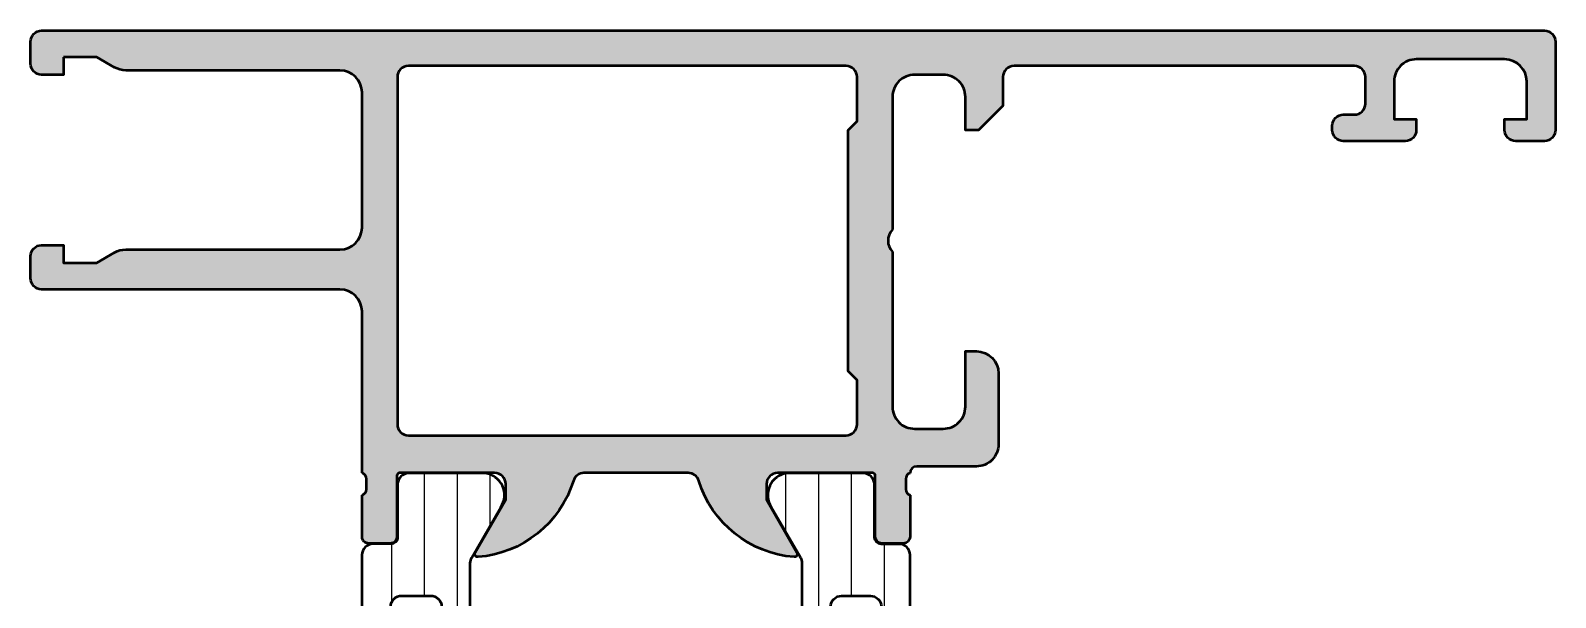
# Model space of a CAD drawing. Extents: x 0 to 69, y 0 to 75.
# Drawn here: x 0 to 69, y 49.4 to 75 of the extents above; entities that cross this region are included whole.
import ezdxf

# ---------------------------------------------------------------- set-up
doc = ezdxf.new("R2010")
doc.units = 0
for name, color, linetype, lineweight in [('0S-Alu contour', 7, 'Continuous', 50), ('0S-Alu hatch', 252, 'Continuous', 25), ('0S-Plastic contour', 254, 'Continuous', 50), ('0S-Plastic hatch', 253, 'Continuous', 25)]:
    doc.layers.add(name, color=color, linetype=linetype, lineweight=lineweight)
pattern_1 = [(90, (0, 0), (-1.4859, 0), [])]

# ---------------------------------------------------------------- blocks, each defined once
blk = doc.blocks.new('391630__749C108C_8913_4403_A84D_3BE131BBEC31_')
at = {"layer": '0S-Alu hatch'}
h = blk.add_hatch(color=256, dxfattribs=at)
edge = h.paths.add_edge_path()
edge.add_line((1.50015256453571, 73.8006442438749), (1.50015256453571, 73.00071748606229))
edge.add_line((1.50015256453571, 73.00071748606229), (0.5001525645357106, 73.0007174860624))
edge.add_ellipse((0.5002627520891992, 73.50098029504896), major_axis=(-0.5002628211214809, 0), ratio=1, start_angle=0.030099871117613475, end_angle=89.98738006992681, ccw=False)
edge.add_line((2e-16, 73.50071748606238), (0, 74.49992365712967))
edge.add_ellipse((0.4999999941714038, 74.50000000000036), major_axis=(-0.4999999999996377, 0), ratio=1, start_angle=-89.9999999999593, end_angle=0.008748248574079298, ccw=False)
edge.add_line((0.4999999941710484, 75), (68.50000000000009, 74.99999999999977))
edge.add_ellipse((68.50000000000009, 74.49999999999977), major_axis=(-0.5, 0), ratio=1, start_angle=180, end_angle=270, ccw=False)
edge.add_line((69.00000000000009, 74.49999999999977), (69.00000000000009, 70.50003662586619))
edge.add_ellipse((68.50000000000009, 70.50003662586619), major_axis=(-0.5, 0), ratio=1, start_angle=90, end_angle=180, ccw=False)
edge.add_line((68.50000000000009, 70.00003662586619), (67.20000000000036, 70.00003662586607))
edge.add_ellipse((67.20000000000036, 70.50003662586607), major_axis=(-0.5, 0), ratio=1, start_angle=0, end_angle=90, ccw=False)
edge.add_line((66.70000000000036, 70.50003662586607), (66.70000000000036, 71.00003662586607))
edge.add_line((66.70000000000036, 71.00003662586607), (67.70000000000034, 71.00003662586607))
edge.add_line((67.70000000000034, 71.00003662586607), (67.6999999999999, 72.70003662586589))
edge.add_arc((66.70000000000019, 72.70003662586618), 0.9999999999997157, 0, 89.99999999999022)
edge.add_line((66.70000000000036, 73.70003662586589), (62.70000000000035, 73.70003662586589))
edge.add_arc((62.69999999999996, 72.70003662586629), 0.999999999999602, 89.9999999999772, 180)
edge.add_line((61.70000000000036, 72.70003662586629), (61.70000000000036, 71.00003662586607))
edge.add_line((61.70000000000036, 71.00003662586607), (62.70000000000035, 71.00003662586607))
edge.add_line((62.70000000000035, 71.00003662586607), (62.70000000000035, 70.5000366258671))
edge.add_ellipse((62.19999999999973, 70.50003662586772), major_axis=(-0.5000000000006253, 0), ratio=1, start_angle=89.9999999999153, end_angle=180, ccw=False)
edge.add_line((62.19999999999899, 70.0000366258671), (59.40000000000063, 70.00003662586607))
edge.add_ellipse((59.40000000000058, 70.50003662586647), major_axis=(-0.5000000000003979, 0), ratio=1, start_angle=0, end_angle=90.00000000000648, ccw=False)
edge.add_line((58.90000000000018, 70.50003662586647), (58.90000000000018, 70.70003662586667))
edge.add_ellipse((59.39999999999978, 70.70003662586628), major_axis=(-0.4999999999996021, 0), ratio=1, start_angle=269.9999999999544, end_angle=360, ccw=False)
edge.add_line((59.40000000000018, 71.20003662586589), (59.89999999999972, 71.20003662586589))
edge.add_arc((59.89999999999887, 71.7000366258672), 0.5000000000013074, 270.0000000000977, 360)
edge.add_line((60.40000000000017, 71.7000366258672), (60.40000000000063, 72.90003662586673))
edge.add_arc((59.90000000000091, 72.9000366258669), 0.4999999999997158, 0, 90.00000000003257)
edge.add_line((59.90000000000063, 73.40003662586662), (44.49995117354328, 73.40003662586662))
edge.add_arc((44.49995117354345, 72.90003662586645), 0.5000000000001706, 90.00000000001953, 180)
edge.add_line((43.99995117354328, 72.90003662586645), (43.99995117354328, 71.60003662586655))
edge.add_line((43.99995117354328, 71.60003662586655), (42.89995117354337, 70.50003662586641))
edge.add_line((42.89995117354337, 70.50003662586641), (42.29995117354346, 70.50003662586641))
edge.add_line((42.29995117354346, 70.50003662586641), (42.29995117354346, 72.00003662586641))
edge.add_arc((41.29995117354352, 72.00003662586634), 0.999999999999943, 0, 90.00000000000325)
edge.add_line((41.29995117354346, 73.0000366258663), (39.99995117354328, 73.00003662586641))
edge.add_arc((39.99995117354322, 72.00003662586647), 0.999999999999943, 89.99999999999675, 180)
edge.add_line((38.99995117354328, 72.00003662586647), (38.99995117354328, 66.00003662586641))
edge.add_arc((39.52495117354327, 65.50003662586641), 0.7249999999999887, 136.3971810272955, 223.6028189727044)
edge.add_line((38.99995117354328, 65.00003662586641), (38.99995117354328, 58.00003662586618))
edge.add_arc((39.99995117354306, 58.0000366258663), 0.9999999999997726, 180, 270.000000000013)
edge.add_line((39.99995117354328, 57.00003662586652), (41.299951173543, 57.00003662586652))
edge.add_arc((41.2999511735434, 58.00003662586658), 1.000000000000056, 269.9999999999772, 360)
edge.add_line((42.29995117354346, 58.00003662586658), (42.29995117354346, 60.50003662586641))
edge.add_line((42.29995117354346, 60.50003662586641), (42.79995117354346, 60.50003662586641))
edge.add_ellipse((42.7999511735434, 59.50003662586635), major_axis=(-1.000000000000056, 0), ratio=1, start_angle=180, end_angle=269.99999999999676, ccw=False)
edge.add_line((43.79995117354346, 59.50003662586635), (43.79995117354346, 56.30003662586614))
edge.add_ellipse((42.79995117354357, 56.30003662586625), major_axis=(-0.9999999999998863, 0), ratio=1, start_angle=89.99999999999352, end_angle=180, ccw=False)
edge.add_line((42.79995117354346, 55.30003662586636), (40.10000000001136, 55.30003662586659))
edge.add_arc((40.10000000001141, 54.99985437108409), 0.3001822547825057, 90.00000000001086, 180)
edge.add_arc((39.87858235054725, 54.73257756236374), 0.2786409078556163, 106.419876419483, 181.1645893740988)
edge.add_line((39.599998999978, 54.72691431981091), (39.59999899997801, 54.27332031981094))
edge.add_arc((39.87886709562119, 54.26765966033388), 0.2789255417371576, 178.8371299271138, 253.575405444647)
edge.add_line((39.79999999997803, 54.00011631981093), (39.79999999997807, 52.12010531980242))
edge.add_ellipse((39.49999999997808, 52.12010531980241), major_axis=(-0.29999999999999, 0), ratio=1, start_angle=90, end_angle=180, ccw=False)
edge.add_line((39.49999999997808, 51.82010531980242), (38.52002568093529, 51.82010531980239))
edge.add_ellipse((38.52002568093529, 52.1201053198024), major_axis=(-0.3000000000000114, 0), ratio=1, start_angle=0, end_angle=90, ccw=False)
edge.add_line((38.22002568093528, 52.1201053198024), (38.22002568093522, 54.88010696118535))
edge.add_arc((38.10002568093523, 54.88010696118535), 0.1199999999999974, 0, 90.00009934834206)
edge.add_line((38.10002547286055, 55.00010696118517), (33.80000154798931, 55.00009950513401))
edge.add_arc((33.79998866573565, 54.50011238752605), 0.4999871177739219, 89.99852376443515, 180.0006019649143)
edge.add_line((33.30000154798933, 54.50010713452653), (33.30000154798934, 53.80010255689182))
edge.add_line((33.30000154798934, 53.80010255689182), (34.6808552197536, 51.40838598477952))
edge.add_ellipse((34.56246944985669, 51.34003615313438), major_axis=(-0.1367000000000039, 0), ratio=1, start_angle=85.52727360793932, end_angle=209.9999185203828, ccw=False)
edge.add_ellipse((34.93573348720572, 56.11184460778244), major_axis=(-4.923085062803548, 0), ratio=1, start_angle=17.289552715736704, end_angle=85.52727360794239, ccw=False)
edge.add_arc((29.75769048598524, 54.5000995051343), 0.4999999999996074, 17.28955271573924, 90.00000000000406)
edge.add_line((29.7576904859852, 55.00009950513391), (25.04226068752696, 55.00009950513391))
edge.add_arc((25.04226068752693, 54.50009950513432), 0.4999999999996021, 89.99999999999756, 162.7104472842622)
edge.add_ellipse((19.86421768630644, 56.11184460778244), major_axis=(-4.923085062803552, 0), ratio=1, start_angle=94.4727263920575, end_angle=162.7104472842634, ccw=False)
edge.add_ellipse((20.23748172365548, 51.34003615313438), major_axis=(-0.1367000000000129, 0), ratio=1, start_angle=-29.9999185203838, end_angle=94.47272639205892, ccw=False)
edge.add_line((20.11909595375857, 51.40838598477952), (21.49994962552283, 53.80010255689182))
edge.add_line((21.49994962552283, 53.80010255689182), (21.49994962552284, 54.50010713452854))
edge.add_arc((20.99996250777651, 54.50011238752605), 0.4999871177739239, 359.9993980350857, 450.0014762355648)
edge.add_line((20.99994962552286, 55.00009950513401), (16.69992570065162, 55.00010696118517))
edge.add_arc((16.69992549257695, 54.88010696118535), 0.1200000000000002, 89.99990065166133, 180)
edge.add_line((16.57992549257695, 54.88010696118535), (16.57992549257689, 52.12010531980239))
edge.add_ellipse((16.27992549257688, 52.1201053198024), major_axis=(-0.3000000000000114, 0), ratio=1, start_angle=90, end_angle=180, ccw=False)
edge.add_line((16.27992549257688, 51.82010531980239), (15.29995117353409, 51.82010531980242))
edge.add_ellipse((15.29995117353408, 52.12010531980241), major_axis=(-0.29999999999999, 0), ratio=1, start_angle=0, end_angle=90.00000000000142, ccw=False)
edge.add_line((14.99995117353409, 52.12010531980241), (14.99995117353414, 54.00011631981093))
edge.add_arc((14.92108407789098, 54.26765966033388), 0.2789255417371559, 286.424594555353, 361.1628700728862)
edge.add_line((15.19995217353416, 54.27332031981094), (15.19995217353417, 54.72691431981091))
edge.add_arc((14.92111472699114, 54.7325827278093), 0.2788950563274168, 358.8354106259003, 433.5801235805074)
edge.add_line((14.99995117353418, 55.00010331980241), (14.99995117353418, 62.30017885080838))
edge.add_arc((13.99994665416429, 62.3001743314386), 1.000004519380107, 0.0002589398492318, 89.99974106037526)
edge.add_line((13.99995117353373, 63.30017885080849), (0.5002288584805683, 63.30017885080827))
edge.add_ellipse((0.5003962349781972, 63.80057521477373), major_axis=(-0.5003963919581649, 0), ratio=1, start_angle=0.04538398975387281, end_angle=89.98083525933288, ccw=False)
edge.add_line((-1.4e-15, 63.80017885080864), (0, 64.80046113840592))
edge.add_ellipse((0.5003955902169253, 64.79998905933887), major_axis=(-0.5003958128993392, 0), ratio=1, start_angle=270.01909093713556, end_angle=359.9459465058445, ccw=False)
edge.add_line((0.5002288584801134, 65.30038484446074), (1.500152564535255, 65.30038484446106))
edge.add_line((1.500152564535255, 65.30038484446106), (1.50015256453571, 64.49993928782021))
edge.add_line((1.50015256453571, 64.49993928782021), (3.000152564535255, 64.49993928782033))
edge.add_line((3.000152564535255, 64.49993928782033), (3.807785010824773, 64.96623262278115))
edge.add_ellipse((4.307777962996382, 64.10027239050663), major_axis=(-0.9999400362532833, 0), ratio=1, start_angle=270.0065906981061, end_angle=300.0015174067913, ccw=False)
edge.add_line((4.307662940512273, 65.10021242014444), (14.00008278058939, 65.10120042673668))
edge.add_arc((13.99995105384721, 66.10120053774725), 1.00000011968653, 270.0075473854945, 359.9999936109431)
edge.add_line((14.99995117353374, 66.10120042623716), (14.99995117353418, 72.20034059397244))
edge.add_arc((13.99994955373275, 72.20033898304462), 1.000001619802728, 9.22944712567e-05, 89.99236667573862)
edge.add_line((14.00008278058939, 73.20034059397267), (4.307998633872557, 73.20037492624783))
edge.add_ellipse((4.307784010660284, 74.20029087867587), major_axis=(-0.9999159754615373, 0), ratio=1, start_angle=59.99854842010518, end_angle=90.01229803768013, ccw=False)
edge.add_line((3.807804084311099, 73.33435090891408), (3.00015256453571, 73.8006442438749))
edge.add_line((3.00015256453571, 73.8006442438749), (1.50015256453571, 73.8006442438749))
edge = h.paths.add_edge_path()
edge.add_arc((36.89995117354384, 72.9000000000001), 0.4999999999999858, 0, 90.0000000000016)
edge.add_line((36.89995117354383, 73.40000000000009), (17.09999991226104, 73.39999999999907))
edge.add_arc((17.09993224817135, 72.90006766410578), 0.49993234047234, 89.99224521707941, 180.0077411226239)
edge.add_line((16.59999991226194, 72.90000011920895), (16.59999991226195, 57.20003578292244))
edge.add_arc((17.09999991226263, 57.20003578292221), 0.5000000000006822, 180, 269.9999999999739)
edge.add_line((17.0999999122624, 56.70003578292153), (36.89995117354383, 56.70003578292176))
edge.add_arc((36.89995117354394, 57.20003578292164), 0.4999999999998864, 269.999999999987, 360)
edge.add_line((37.39995117354383, 57.20003578292164), (37.39995117354383, 59.2000357829213))
edge.add_line((37.39995117354383, 59.2000357829213), (36.99995117354328, 59.60003578292162))
edge.add_line((36.99995117354328, 59.60003578292162), (36.99995117354328, 70.50003662586653))
edge.add_line((36.99995117354328, 70.50003662586653), (37.39995117354383, 70.90003662586673))
edge.add_line((37.39995117354383, 70.90003662586673), (37.39995117354383, 72.90000000000009))
at = {"layer": '0S-Alu contour', "color": 7}
for points in [[(0.4999999941710484, 75), (68.50000000000009, 74.99999999999977)], [(2e-16, 73.50071748606238), (0, 74.49992365712967)], [(69.00000000000009, 74.49999999999977), (69.00000000000009, 70.50003662586619)], [(1.50015256453571, 73.8006442438749), (1.50015256453571, 73.00071748606229), (0.5001525645357106, 73.0007174860624)], [(3.807804084311099, 73.33435090891408), (3.00015256453571, 73.8006442438749), (1.50015256453571, 73.8006442438749)], [(14.00008278058939, 73.20034059397267), (4.307998633872557, 73.20037492624783)], [(36.89995117354383, 73.40000000000009), (17.09999991226104, 73.39999999999907)], [(59.90000000000063, 73.40003662586662), (44.49995117354328, 73.40003662586662)], [(66.70000000000036, 73.70003662586589), (62.70000000000035, 73.70003662586589)], [(16.59999991226194, 72.90000011920895), (16.59999991226195, 57.20003578292244)], [(37.39995117354383, 57.20003578292164), (37.39995117354383, 59.2000357829213), (36.99995117354328, 59.60003578292162), (36.99995117354328, 70.50003662586653), (37.39995117354383, 70.90003662586673), (37.39995117354383, 72.90000000000009)], [(41.29995117354346, 73.0000366258663), (39.99995117354328, 73.00003662586641)], [(43.99995117354328, 72.90003662586645), (43.99995117354328, 71.60003662586655), (42.89995117354337, 70.50003662586641), (42.29995117354346, 70.50003662586641), (42.29995117354346, 72.00003662586641)], [(60.40000000000017, 71.7000366258672), (60.40000000000063, 72.90003662586673)], [(61.70000000000036, 72.70003662586629), (61.70000000000036, 71.00003662586607), (62.70000000000035, 71.00003662586607), (62.70000000000035, 70.5000366258671)], [(66.70000000000036, 70.50003662586607), (66.70000000000036, 71.00003662586607), (67.70000000000034, 71.00003662586607), (67.6999999999999, 72.70003662586589)], [(14.99995117353374, 66.10120042623716), (14.99995117353418, 72.20034059397244)], [(38.99995117354328, 72.00003662586647), (38.99995117354328, 66.00003662586641)], [(59.40000000000018, 71.20003662586589), (59.89999999999972, 71.20003662586589)], [(58.90000000000018, 70.50003662586647), (58.90000000000018, 70.70003662586667)], [(62.19999999999899, 70.0000366258671), (59.40000000000063, 70.00003662586607)], [(68.50000000000009, 70.00003662586619), (67.20000000000036, 70.00003662586607)], [(0.5002288584801134, 65.30038484446074), (1.500152564535255, 65.30038484446106), (1.50015256453571, 64.49993928782021), (3.000152564535255, 64.49993928782033), (3.807785010824773, 64.96623262278115)], [(4.307662940512273, 65.10021242014444), (14.00008278058939, 65.10120042673668)], [(38.99995117354328, 65.00003662586641), (38.99995117354328, 58.00003662586618)], [(-1.4e-15, 63.80017885080864), (0, 64.80046113840592)], [(13.99995117353373, 63.30017885080849), (0.5002288584805683, 63.30017885080827)], [(14.99995117353418, 55.00010331980241), (14.99995117353418, 62.30017885080838)], [(42.29995117354346, 58.00003662586658), (42.29995117354346, 60.50003662586641), (42.79995117354346, 60.50003662586641)], [(43.79995117354346, 59.50003662586635), (43.79995117354346, 56.30003662586614)], [(17.0999999122624, 56.70003578292153), (36.89995117354383, 56.70003578292176)], [(39.99995117354328, 57.00003662586652), (41.299951173543, 57.00003662586652)], [(42.79995117354346, 55.30003662586636), (40.10000000001136, 55.30003662586659)], [(15.19995217353416, 54.27332031981094), (15.19995217353417, 54.72691431981091)], [(16.57992549257695, 54.88010696118535), (16.57992549257689, 52.12010531980239)], [(20.99994962552286, 55.00009950513401), (16.69992570065162, 55.00010696118517)], [(29.7576904859852, 55.00009950513391), (25.04226068752696, 55.00009950513391)], [(38.10002547286055, 55.00010696118517), (33.80000154798931, 55.00009950513401)], [(38.22002568093528, 52.1201053198024), (38.22002568093522, 54.88010696118535)], [(39.599998999978, 54.72691431981091), (39.59999899997801, 54.27332031981094)], [(14.99995117353409, 52.12010531980241), (14.99995117353414, 54.00011631981093)], [(20.11909595375857, 51.40838598477952), (21.49994962552283, 53.80010255689182), (21.49994962552284, 54.50010713452854)], [(33.30000154798933, 54.50010713452653), (33.30000154798934, 53.80010255689182), (34.6808552197536, 51.40838598477952)], [(39.79999999997803, 54.00011631981093), (39.79999999997807, 52.12010531980242)], [(16.27992549257688, 51.82010531980239), (15.29995117353409, 51.82010531980242)], [(39.49999999997808, 51.82010531980242), (38.52002568093529, 51.82010531980239)]]:
    blk.add_lwpolyline(points, dxfattribs=at)
at = {"layer": '0S-Alu contour', "color": 7, "extrusion": (0, 0, -1)}
for centre, radius, start, end in [((-0.4999999941714038, 74.50000000000036), 0.4999999999996377, 359.9912517514259, 89.99999999995929), ((-68.50000000000009, 74.49999999999977), 0.5, 90, 180), ((-0.5002627520891992, 73.50098029504896), 0.5002628211214809, 270.0126199300732, 359.9699001288824), ((-4.307784010660284, 74.20029087867587), 0.9999159754615373, 269.9877019623199, 300.0014515798948), ((-59.39999999999978, 70.70003662586628), 0.4999999999996021, 0, 90.00000000004559), ((-59.40000000000058, 70.50003662586647), 0.5000000000003979, 269.9999999999935, 0), ((-62.19999999999973, 70.50003662586772), 0.5000000000006253, 180, 270.0000000000847), ((-67.20000000000036, 70.50003662586607), 0.5, 270, 0), ((-68.50000000000009, 70.50003662586619), 0.5, 180, 270), ((-0.5003955902169253, 64.79998905933887), 0.5003958128993392, 0.0540534941555057, 89.98090906286443), ((-4.307777962996382, 64.10027239050663), 0.9999400362532833, 59.99848259320867, 89.99340930189392), ((-0.5003962349781972, 63.80057521477373), 0.5003963919581649, 270.0191647406671, 359.9546160102461), ((-42.7999511735434, 59.50003662586635), 1.000000000000056, 90.00000000000325, 180), ((-42.79995117354357, 56.30003662586625), 0.9999999999998863, 180, 270.0000000000065), ((-19.86421768630644, 56.11184460778244), 4.923085062803552, 197.2895527157366, 265.5272736079425), ((-34.93573348720572, 56.11184460778244), 4.923085062803548, 274.4727263920576, 342.7104472842633), ((-15.29995117353408, 52.12010531980241), 0.29999999999999, 269.9999999999986, 0), ((-16.27992549257688, 52.1201053198024), 0.3000000000000114, 180, 270), ((-38.52002568093529, 52.1201053198024), 0.3000000000000114, 270, 0), ((-39.49999999997808, 52.12010531980241), 0.29999999999999, 180, 270), ((-20.23748172365548, 51.34003615313438), 0.1367000000000129, 265.5272736079411, 29.99991852038382), ((-34.56246944985669, 51.34003615313438), 0.1367000000000039, 150.0000814796172, 274.4727263920608)]:
    blk.add_arc(centre, radius, start, end, dxfattribs=at)
at = {"layer": '0S-Alu contour', "color": 7}
for centre, radius, start, end in [((13.99994955373275, 72.20033898304462), 1.000001619802728, 9.22944712567e-05, 89.99236667573862), ((17.09993224817135, 72.90006766410578), 0.49993234047234, 89.99224521707941, 180.0077411226239), ((36.89995117354384, 72.9000000000001), 0.4999999999999858, 0, 90.0000000000016), ((44.49995117354345, 72.90003662586645), 0.5000000000001706, 90.00000000001953, 180), ((59.90000000000091, 72.9000366258669), 0.4999999999997158, 0, 90.00000000003257), ((62.69999999999996, 72.70003662586629), 0.999999999999602, 89.9999999999772, 180), ((66.70000000000019, 72.70003662586618), 0.9999999999997157, 0, 89.99999999999022), ((39.99995117354322, 72.00003662586647), 0.999999999999943, 89.99999999999675, 180), ((41.29995117354352, 72.00003662586634), 0.999999999999943, 0, 90.00000000000325), ((59.89999999999887, 71.7000366258672), 0.5000000000013074, 270.0000000000977, 0), ((13.99995105384721, 66.10120053774725), 1.00000011968653, 270.0075473854945, 359.9999936109431), ((39.52495117354327, 65.50003662586641), 0.7249999999999887, 136.3971810272955, 223.6028189727044), ((13.99994665416429, 62.3001743314386), 1.000004519380107, 0.0002589398492318, 89.99974106037526), ((39.99995117354306, 58.0000366258663), 0.9999999999997726, 180, 270.000000000013), ((41.2999511735434, 58.00003662586658), 1.000000000000056, 269.9999999999772, 0), ((17.09999991226263, 57.20003578292221), 0.5000000000006822, 180, 269.9999999999739), ((36.89995117354394, 57.20003578292164), 0.4999999999998864, 269.999999999987, 0), ((40.10000000001141, 54.99985437108409), 0.3001822547825057, 90.00000000001086, 180), ((14.92111472699114, 54.7325827278093), 0.2788950563274168, 358.8354106259003, 73.58012358050739), ((16.69992549257695, 54.88010696118535), 0.1200000000000002, 89.99990065166133, 180), ((20.99996250777651, 54.50011238752605), 0.4999871177739239, 359.9993980350857, 90.00147623556484), ((25.04226068752693, 54.50009950513432), 0.4999999999996021, 89.99999999999756, 162.7104472842622), ((29.75769048598524, 54.5000995051343), 0.4999999999996074, 17.28955271573924, 90.00000000000406), ((33.79998866573565, 54.50011238752605), 0.4999871177739219, 89.99852376443515, 180.0006019649143), ((38.10002568093523, 54.88010696118535), 0.1199999999999974, 0, 90.00009934834206), ((39.87858235054725, 54.73257756236374), 0.2786409078556163, 106.419876419483, 181.1645893740988), ((14.92108407789098, 54.26765966033388), 0.2789255417371559, 286.424594555353, 1.162870072886224), ((39.87886709562119, 54.26765966033388), 0.2789255417371576, 178.8371299271138, 253.575405444647)]:
    blk.add_arc(centre, radius, start, end, dxfattribs=at)
blk = doc.blocks.new('284859__B7024DF9_6A6F_461F_AE00_BA2FCC493668___5808A128_F6DF_4F3F_8D8E_EA54B2DCFA4C_')
at = {"layer": '0S-Plastic hatch'}
h = blk.add_hatch(dxfattribs=at)
h.set_pattern_fill('ANSI31', color=256, scale=0.4680000000000001, angle=45, style=0)
h.set_pattern_definition(pattern_1)
edge = h.paths.add_edge_path()
edge.add_line((39.80000000000003, 38.74997711190565), (39.80000000000009, 51.28998011190556))
edge.add_arc((39.30000000000008, 51.28998011190557), 0.5000000000000071, 0, 89.99999999997311)
edge.add_line((39.30000000000032, 51.78998011190558), (38.48966866665906, 51.78998011190592))
edge.add_ellipse((38.48966866665922, 52.08998011190562), major_axis=(-0.2999999999996987, 0), ratio=1, start_angle=0, end_angle=89.99999999997152, ccw=False)
edge.add_line((38.18966866665951, 52.08998011190585), (38.19000061705636, 54.48997849484247))
edge.add_arc((37.68500463961798, 54.48498118725995), 0.505020702854866, 0.5669654820551857, 90.5675704444371)
edge.add_line((37.68000199999257, 54.98997711190568), (34.21341889164509, 54.98997711190527))
edge.add_arc((34.35578421278308, 54.0000333249222), 1.000128284796057, 98.1836833498021, 212.7290913977187)
edge.add_line((33.51443992344517, 53.45929644542572), (34.83300366125203, 51.17566777117475))
edge.add_ellipse((34.40000000000011, 50.92565211298047), major_axis=(-0.4999999999998866, 0), ratio=1, start_angle=180, end_angle=210.0020718972267, ccw=False)
edge.add_line((34.9, 50.9256521129804), (34.90000000000005, 16.56883039795))
edge.add_ellipse((34.39999999999975, 16.56883039795013), major_axis=(-0.5000000000003127, 0), ratio=1, start_angle=150.0020786985221, end_angle=180, ccw=False)
edge.add_line((34.83302177164059, 16.31884610787308), (33.5157097778966, 14.03700362425426))
edge.add_arc((34.35511239376712, 13.49760059110902), 0.9977737136728778, 147.2750591980438, 261.8204672459818)
edge.add_line((34.21315378352178, 12.50997711190565), (37.69036626582848, 12.50997711190565))
edge.add_arc((37.69036890545339, 13.00997308934453), 0.4999959774458533, 269.9996975188328, 360.0003024817733)
edge.add_line((38.19036488289228, 13.00997572896984), (38.19003293249519, 15.40997411190609))
edge.add_ellipse((38.49003293249525, 15.40997411190621), major_axis=(-0.300000000000054, 0), ratio=1, start_angle=270.00000000007327, end_angle=360, ccw=False)
edge.add_line((38.49003293249487, 15.70997411190627), (39.30000000000009, 15.70997411190638))
edge.add_arc((39.30000000000003, 16.20997411190639), 0.5000000000000018, 270.0000000000065, 360)
edge.add_line((39.80000000000003, 16.20997411190638), (39.80000000000003, 19.74997711190577))
edge.add_ellipse((40.30000000000002, 19.74997711190573), major_axis=(-0.4999999999999858, 0), ratio=1, start_angle=269.9999999999992, end_angle=360, ccw=False)
edge.add_line((40.30000000000002, 20.24997711190572), (48.19999999999989, 20.24997711190572))
edge.add_arc((48.20000000000001, 20.74997711190577), 0.500000000000057, 269.999999999987, 360)
edge.add_line((48.70000000000007, 20.74997711190566), (48.69999999999995, 35.82510598130937))
edge.add_arc((48.2, 35.8251059813093), 0.4999999999999503, 0, 60.00000000001085)
edge.add_line((48.44999999999989, 36.25811868320152), (45.11602540378443, 38.18298981379788))
edge.add_arc((44.86602540378433, 37.74997711190538), 0.5000000000002842, 60.00000000000657, 90.00000000000733)
edge.add_line((44.86602540378427, 38.24997711190567), (40.29999999999997, 38.24997711190564))
edge.add_ellipse((40.30000000000001, 38.74997711190562), major_axis=(-0.4999999999999787, 0), ratio=1, start_angle=0, end_angle=89.99999999999591, ccw=False)
edge = h.paths.add_edge_path()
edge.add_line((39.80000000000003, 22.34997711190568), (39.79999999999992, 28.24997711190558))
edge.add_ellipse((40.29999999999999, 28.2499771119056), major_axis=(-0.500000000000071, 0), ratio=1, start_angle=269.9999999999951, end_angle=360, ccw=False)
edge.add_line((40.30000000000003, 28.74997711190566), (46.90000000000005, 28.74997711190564))
edge.add_ellipse((46.90000000000005, 28.24997711190569), major_axis=(-0.4999999999999432, 0), ratio=1, start_angle=180, end_angle=270, ccw=False)
edge.add_line((47.4, 28.2499771119057), (47.39999999999993, 22.34997711190571))
edge.add_ellipse((46.89999999999995, 22.34997711190569), major_axis=(-0.4999999999999858, 0), ratio=1, start_angle=89.9999999999983, end_angle=180, ccw=False)
edge.add_line((46.89999999999994, 21.84997711190571), (40.30000000000009, 21.84997711190568))
edge.add_ellipse((40.30000000000006, 22.34997711190571), major_axis=(-0.5000000000000285, 0), ratio=1, start_angle=0, end_angle=90.00000000000318, ccw=False)
edge = h.paths.add_edge_path()
edge.add_ellipse((40.30000000000002, 36.44997711190573), major_axis=(-0.499999999999929, 0), ratio=1, start_angle=270.0000000000049, end_angle=360, ccw=False)
edge.add_line((40.29999999999997, 36.94997711190566), (44.51769145362386, 36.94997711190566))
edge.add_ellipse((44.51769145362391, 36.44997711190557), major_axis=(-0.5000000000000903, 0), ratio=1, start_angle=240.000000000006, end_angle=270.0000000000057, ccw=False)
edge.add_line((44.76769145362392, 36.88298981379789), (47.15000000000006, 35.50756333325494))
edge.add_ellipse((46.90000000000003, 35.07455063136276), major_axis=(-0.4999999999999787, 0), ratio=1, start_angle=180, end_angle=239.9999999999946, ccw=False)
edge.add_line((47.4, 35.07455063136273), (47.4, 30.54997711190562))
edge.add_ellipse((46.90000000000001, 30.54997711190566), major_axis=(-0.4999999999999858, 0), ratio=1, start_angle=89.99999999999193, end_angle=180, ccw=False)
edge.add_line((46.89999999999994, 30.04997711190568), (40.30000000000003, 30.04997711190568))
edge.add_ellipse((40.30000000000003, 30.54997711190568), major_axis=(-0.5, 0), ratio=1, start_angle=0, end_angle=90, ccw=False)
edge.add_line((39.80000000000003, 30.54997711190565), (39.80000000000009, 36.44997711190566))
edge = h.paths.add_edge_path()
edge.add_line((36.70000000000001, 27.84997711190568), (38.00000000000002, 27.84997711190568))
edge.add_ellipse((38.00000000000002, 27.34997711190568), major_axis=(-0.5, 0), ratio=1, start_angle=180, end_angle=270, ccw=False)
edge.add_line((38.50000000000002, 27.34997711190568), (38.50000000000008, 18.5499771119057))
edge.add_ellipse((38.00000000000004, 18.54997711190571), major_axis=(-0.5000000000000427, 0), ratio=1, start_angle=89.9999999999983, end_angle=180, ccw=False)
edge.add_line((38.00000000000002, 18.04997711190567), (36.70000000000001, 18.04997711190567))
edge.add_ellipse((36.70000000000001, 18.54997711190567), major_axis=(-0.5, 0), ratio=1, start_angle=0, end_angle=90, ccw=False)
edge.add_line((36.20000000000001, 18.54997711190567), (36.20000000000001, 27.34997711190562))
edge.add_ellipse((36.70000000000004, 27.34997711190565), major_axis=(-0.5000000000000285, 0), ratio=1, start_angle=270.00000000000324, end_angle=360, ccw=False)
edge = h.paths.add_edge_path()
edge.add_line((36.70000000000007, 38.64997711190567), (37.99999999999997, 38.64997711190569))
edge.add_ellipse((37.99999999999998, 38.14997711190576), major_axis=(-0.499999999999929, 0), ratio=1, start_angle=180, end_angle=270.00000000000165, ccw=False)
edge.add_line((38.49999999999991, 38.14997711190572), (38.49999999999996, 29.34997711190571))
edge.add_ellipse((37.99999999999994, 29.34997711190571), major_axis=(-0.5000000000000285, 0), ratio=1, start_angle=89.9999999999967, end_angle=180, ccw=False)
edge.add_line((37.99999999999991, 28.84997711190568), (36.70000000000001, 28.84997711190568))
edge.add_ellipse((36.70000000000001, 29.34997711190568), major_axis=(-0.5, 0), ratio=1, start_angle=0, end_angle=90, ccw=False)
edge.add_line((36.20000000000001, 29.34997711190568), (36.20000000000001, 38.14997711190569))
edge.add_ellipse((36.70000000000008, 38.14997711190559), major_axis=(-0.500000000000071, 0), ratio=1, start_angle=270.00000000000165, end_angle=360, ccw=False)
edge = h.paths.add_edge_path()
edge.add_line((36.70000000000001, 49.44997711190567), (37.99999999999991, 49.44997711190567))
edge.add_ellipse((37.99999999999991, 48.94997711190567), major_axis=(-0.5, 0), ratio=1, start_angle=180, end_angle=270, ccw=False)
edge.add_line((38.49999999999991, 48.94997711190567), (38.49999999999996, 40.1499771119056))
edge.add_ellipse((38.00000000000005, 40.1499771119056), major_axis=(-0.4999999999999148, 0), ratio=1, start_angle=89.99999999998369, end_angle=180, ccw=False)
edge.add_line((37.99999999999991, 39.64997711190569), (36.70000000000007, 39.64997711190569))
edge.add_ellipse((36.70000000000005, 40.14997711190573), major_axis=(-0.5000000000000427, 0), ratio=1, start_angle=0, end_angle=90.00000000000159, ccw=False)
edge.add_line((36.20000000000001, 40.14997711190572), (36.20000000000001, 48.94997711190567))
edge.add_ellipse((36.70000000000001, 48.94997711190567), major_axis=(-0.5, 0), ratio=1, start_angle=270, end_angle=360, ccw=False)
at = {"layer": '0S-Alu contour', "color": 7}
for points in [[(36.70000000000001, 49.44997711190567), (37.99999999999991, 49.44997711190567)], [(36.20000000000001, 40.14997711190572), (36.20000000000001, 48.94997711190567)], [(38.49999999999991, 48.94997711190567), (38.49999999999996, 40.1499771119056)], [(37.99999999999991, 39.64997711190569), (36.70000000000007, 39.64997711190569)], [(36.70000000000007, 38.64997711190567), (37.99999999999997, 38.64997711190569)], [(36.20000000000001, 29.34997711190568), (36.20000000000001, 38.14997711190569)], [(38.49999999999991, 38.14997711190572), (38.49999999999996, 29.34997711190571)], [(40.29999999999997, 36.94997711190566), (44.51769145362386, 36.94997711190566)], [(44.76769145362392, 36.88298981379789), (47.15000000000006, 35.50756333325494)], [(39.80000000000003, 30.54997711190565), (39.80000000000009, 36.44997711190566)], [(47.4, 35.07455063136273), (47.4, 30.54997711190562)], [(46.89999999999994, 30.04997711190568), (40.30000000000003, 30.04997711190568)], [(37.99999999999991, 28.84997711190568), (36.70000000000001, 28.84997711190568)], [(40.30000000000003, 28.74997711190566), (46.90000000000005, 28.74997711190564)], [(36.70000000000001, 27.84997711190568), (38.00000000000002, 27.84997711190568)], [(39.80000000000003, 22.34997711190568), (39.79999999999992, 28.24997711190558)], [(47.4, 28.2499771119057), (47.39999999999993, 22.34997711190571)], [(36.20000000000001, 18.54997711190567), (36.20000000000001, 27.34997711190562)], [(38.50000000000002, 27.34997711190568), (38.50000000000008, 18.5499771119057)], [(46.89999999999994, 21.84997711190571), (40.30000000000009, 21.84997711190568)], [(38.00000000000002, 18.04997711190567), (36.70000000000001, 18.04997711190567)]]:
    blk.add_lwpolyline(points, dxfattribs=at)
at = {"layer": '0S-Alu contour', "color": 7, "extrusion": (0, 0, -1)}
for centre, radius, start, end in [((-36.70000000000001, 48.94997711190567), 0.5, 0, 90), ((-37.99999999999991, 48.94997711190567), 0.5, 90, 180), ((-36.70000000000005, 40.14997711190573), 0.5000000000000427, 269.9999999999984, 0), ((-38.00000000000005, 40.1499771119056), 0.4999999999999148, 180, 270.0000000000163), ((-36.70000000000008, 38.14997711190559), 0.500000000000071, 0, 89.99999999999837), ((-37.99999999999998, 38.14997711190576), 0.499999999999929, 89.99999999999837, 180), ((-40.30000000000002, 36.44997711190573), 0.499999999999929, 0, 89.99999999999511), ((-44.51769145362391, 36.44997711190557), 0.5000000000000903, 89.99999999999429, 119.999999999994), ((-46.90000000000003, 35.07455063136276), 0.4999999999999787, 120.0000000000054, 180), ((-40.30000000000003, 30.54997711190568), 0.5, 270, 0), ((-46.90000000000001, 30.54997711190566), 0.4999999999999858, 180, 270.0000000000081), ((-36.70000000000001, 29.34997711190568), 0.5, 270, 0), ((-37.99999999999994, 29.34997711190571), 0.5000000000000285, 180, 270.0000000000033), ((-40.29999999999999, 28.2499771119056), 0.500000000000071, 0, 90.00000000000487), ((-46.90000000000005, 28.24997711190569), 0.4999999999999432, 90, 180), ((-36.70000000000004, 27.34997711190565), 0.5000000000000285, 0, 89.99999999999675), ((-38.00000000000002, 27.34997711190568), 0.5, 90, 180), ((-40.30000000000006, 22.34997711190571), 0.5000000000000285, 269.9999999999968, 0), ((-46.89999999999995, 22.34997711190569), 0.4999999999999858, 180, 270.0000000000017), ((-36.70000000000001, 18.54997711190567), 0.5, 270, 0), ((-38.00000000000004, 18.54997711190571), 0.5000000000000427, 180, 270.0000000000017)]:
    blk.add_arc(centre, radius, start, end, dxfattribs=at)
at = {"layer": '0S-Plastic contour', "color": 7}
for points in [[(37.68000199999257, 54.98997711190568), (34.21341889164509, 54.98997711190527)], [(38.18966866665951, 52.08998011190585), (38.19000061705636, 54.48997849484247)], [(33.51443992344517, 53.45929644542572), (34.83300366125203, 51.17566777117475)], [(39.30000000000032, 51.78998011190558), (38.48966866665906, 51.78998011190592)], [(39.80000000000003, 38.74997711190565), (39.80000000000009, 51.28998011190556)], [(34.9, 50.9256521129804), (34.90000000000005, 16.56883039795)], [(44.86602540378427, 38.24997711190567), (40.29999999999997, 38.24997711190564)], [(48.44999999999989, 36.25811868320152), (45.11602540378443, 38.18298981379788)], [(48.70000000000007, 20.74997711190566), (48.69999999999995, 35.82510598130937)], [(40.30000000000002, 20.24997711190572), (48.19999999999989, 20.24997711190572)], [(39.80000000000003, 16.20997411190638), (39.80000000000003, 19.74997711190577)], [(34.83302177164059, 16.31884610787308), (33.5157097778966, 14.03700362425426)], [(38.19036488289228, 13.00997572896984), (38.19003293249519, 15.40997411190609)], [(38.49003293249487, 15.70997411190627), (39.30000000000009, 15.70997411190638)], [(34.21315378352178, 12.50997711190565), (37.69036626582848, 12.50997711190565)]]:
    blk.add_lwpolyline(points, dxfattribs=at)
for centre, radius, start, end in [((34.35578421278308, 54.0000333249222), 1.000128284796057, 98.1836833498021, 212.7290913977187), ((37.68500463961798, 54.48498118725995), 0.505020702854866, 0.5669654820551857, 90.5675704444371), ((39.30000000000008, 51.28998011190557), 0.5000000000000071, 0, 89.99999999997311), ((44.86602540378433, 37.74997711190538), 0.5000000000002842, 60.00000000000657, 90.00000000000733), ((48.2, 35.8251059813093), 0.4999999999999503, 0, 60.00000000001085), ((48.20000000000001, 20.74997711190577), 0.500000000000057, 269.999999999987, 0), ((39.30000000000003, 16.20997411190639), 0.5000000000000018, 270.0000000000065, 0), ((34.35511239376712, 13.49760059110902), 0.9977737136728778, 147.2750591980438, 261.8204672459818), ((37.69036890545339, 13.00997308934453), 0.4999959774458533, 269.9996975188328, 0.0003024817733149)]:
    blk.add_arc(centre, radius, start, end, dxfattribs=at)
at = {"layer": '0S-Plastic contour', "color": 7, "extrusion": (0, 0, -1)}
for centre, radius, start, end in [((-38.48966866665922, 52.08998011190562), 0.2999999999996987, 270.0000000000285, 0), ((-34.40000000000011, 50.92565211298047), 0.4999999999998866, 149.9979281027733, 180), ((-40.30000000000001, 38.74997711190562), 0.4999999999999787, 270.0000000000041, 0), ((-40.30000000000002, 19.74997711190573), 0.4999999999999858, 0, 90.00000000000081), ((-34.39999999999975, 16.56883039795013), 0.5000000000003127, 180, 209.997921301478), ((-38.49003293249525, 15.40997411190621), 0.300000000000054, 0, 89.99999999992671)]:
    blk.add_arc(centre, radius, start, end, dxfattribs=at)
blk = doc.blocks.new('284859__388516C3_6296_43BF_8AC7_7725531FAF4A___44FD3CF5_B6E3_4A6C_AA51_8E0DF509702F_')
at = {"layer": '0S-Plastic hatch'}
h = blk.add_hatch(dxfattribs=at)
h.set_pattern_fill('ANSI31', color=256, scale=0.4680000000000001, angle=45, style=0)
h.set_pattern_definition(pattern_1)
edge = h.paths.add_edge_path()
edge.add_line((16.30920053280116, 51.79203150504839), (15.49886919998626, 51.79200287863018))
edge.add_arc((15.49888463137056, 51.29200555777035), 0.4999973210979623, 90.00176831585989, 180.0023822800018)
edge.add_line((14.99888731070479, 51.29198476856688), (14.99999999999953, 16.20949141688366))
edge.add_arc((15.49999732085939, 16.20950684826796), 0.4999973210979819, 180.001768315893, 270.0023822799114)
edge.add_line((15.50001811006208, 15.70950952760218), (16.31034944287698, 15.70953815402037))
edge.add_ellipse((16.3103603091113, 15.40953815421717), major_axis=(-0.2999999999999952, 0), ratio=1, start_angle=180.0020752978986, end_angle=270.0020752978861, ccw=False)
edge.add_line((16.61036030891451, 15.40954902045156), (16.61011528833369, 13.00955062706601))
edge.add_arc((17.11011126553992, 13.00956609768576), 0.4999959774455781, 180.0017728167248, 270.0023777790721)
edge.add_line((17.11013201540982, 12.50957012067075), (20.58667351121567, 12.50969676813483))
edge.add_arc((20.4443270103339, 13.49950968760553), 0.9999960709244795, 278.1836833497853, 392.7290913977266)
edge.add_line((21.28556007655414, 14.04017508335606), (19.96700764709774, 16.32378417260543))
edge.add_ellipse((20.40001130834978, 16.57379983079983), major_axis=(-0.5000000000000524, 0), ratio=1, start_angle=0.0021352027151237962, end_angle=30.00207189723028, ccw=False)
edge.add_line((19.90001130869692, 16.57378119764104), (19.89892499626585, 50.92804995324003))
edge.add_ellipse((20.39892499595655, 50.92806754086184), major_axis=(-0.5000000000000253, 0), ratio=1, start_angle=-29.997921301462725, end_angle=0.002015393048509395, ccw=False)
edge.add_line((19.96590322431588, 51.17805183093864), (21.28429022210292, 53.46175643219372))
edge.add_arc((20.44301799144414, 54.0023608862882), 0.999996070924482, 327.2750591980466, 441.8204672459871)
edge.add_line((20.58529278835835, 54.99218411496463), (17.1087512925525, 54.99205746750053))
edge.add_arc((17.10876676317226, 54.4920614902943), 0.4999959774455675, 90.00177281669993, 180.0023777790715)
edge.add_line((16.60877078615725, 54.49204074042441), (16.60918966637005, 52.09204237108591))
edge.add_ellipse((16.30918966656684, 52.09203150485159), major_axis=(-0.3000000000000005, 0), ratio=1, start_angle=90.00207529788543, end_angle=180.0020752978986, ccw=False)
edge = h.paths.add_edge_path()
edge.add_line((16.79946527341282, 27.90091876880364), (18.09945937972556, 27.90091876880365))
edge.add_ellipse((18.09946301908229, 27.40092240816039), major_axis=(-0.4999963606565073, 0), ratio=1, start_angle=179.9995829571355, end_angle=270.0004170425963, ccw=False)
edge.add_line((18.59945937972555, 27.40091876880133), (18.59945937972555, 18.55092487231933))
edge.add_ellipse((18.09946301908217, 18.5509212329627), major_axis=(-0.499996360656621, 0), ratio=1, start_angle=89.9995829574151, end_angle=180.0004170428646, ccw=False)
edge.add_line((18.09945937972555, 18.05092487231933), (16.79946527345765, 18.05092487231933))
edge.add_ellipse((16.79944870066083, 18.5509248741323), major_axis=(-0.5000000020876209, 0), ratio=1, start_angle=0, end_angle=90.00189910261747, ccw=False)
edge.add_line((16.29944869857321, 18.5509248741323), (16.29944869857321, 27.40091876879844))
edge.add_ellipse((16.79944870073051, 27.40091876692099), major_axis=(-0.5000000021573042, 0), ratio=1, start_angle=269.9981009105044, end_angle=360, ccw=False)
edge = h.paths.add_edge_path()
edge.add_ellipse((16.79943343979453, 48.95093402689425), major_axis=(-0.4999847412109304, 0), ratio=1, start_angle=269.9999999999996, end_angle=360, ccw=False)
edge.add_line((16.79943343979453, 49.45091876810519), (18.09944412094688, 49.45091876810519))
edge.add_ellipse((18.09944412094688, 48.95090350931614), major_axis=(-0.5000152587890554, 0), ratio=1, start_angle=180, end_angle=270.0000000000008, ccw=False)
edge.add_line((18.59945937973594, 48.95090350931095), (18.59945937973594, 40.10092487162326))
edge.add_ellipse((18.09946301909262, 40.1009212322642), major_axis=(-0.4999963606565677, 0), ratio=1, start_angle=89.9995829574089, end_angle=180.0004170428646, ccw=False)
edge.add_line((18.09945937973594, 39.60092487162088), (16.79946527346802, 39.60092487162088))
edge.add_ellipse((16.79944870067122, 40.10092487343384), major_axis=(-0.5000000020876209, 0), ratio=1, start_angle=0, end_angle=90.00189910261543, ccw=False)
edge.add_line((16.29944869858359, 40.10092487161573), (16.2994486985836, 48.95093402689425))
edge = h.paths.add_edge_path()
edge.add_line((16.29944869858358, 29.40091876810519), (16.29944869858359, 38.10092487162087))
edge.add_ellipse((16.79944869858359, 38.10092487162087), major_axis=(-0.5, 0), ratio=1, start_angle=270, end_angle=360, ccw=False)
edge.add_line((16.79944869858359, 38.60092487162088), (18.09945937973595, 38.60092487162088))
edge.add_ellipse((18.09945937973595, 38.10092487162089), major_axis=(-0.4999999999999894, 0), ratio=1, start_angle=180, end_angle=270, ccw=False)
edge.add_line((18.59945937973594, 38.10092487162089), (18.59945937973594, 29.40091876809999))
edge.add_ellipse((18.09945937973592, 29.4009187681052), major_axis=(-0.5000000000000142, 0), ratio=1, start_angle=90.000000001192, end_angle=180, ccw=False)
edge.add_line((18.09945937974633, 28.90091876810519), (16.799448698594, 28.90091876810519))
edge.add_ellipse((16.79944869858358, 29.40091876810519), major_axis=(-0.5, 0), ratio=1, start_angle=0, end_angle=90.00000000119371, ccw=False)
at = {"layer": '0S-Alu contour', "color": 7}
for points in [[(16.79943343979453, 49.45091876810519), (18.09944412094688, 49.45091876810519)], [(16.29944869858359, 40.10092487161573), (16.2994486985836, 48.95093402689425)], [(18.59945937973594, 48.95090350931095), (18.59945937973594, 40.10092487162326)], [(18.09945937973594, 39.60092487162088), (16.79946527346802, 39.60092487162088)], [(16.29944869858358, 29.40091876810519), (16.29944869858359, 38.10092487162087)], [(16.79944869858359, 38.60092487162088), (18.09945937973595, 38.60092487162088)], [(18.59945937973594, 38.10092487162089), (18.59945937973594, 29.40091876809999)], [(18.09945937974633, 28.90091876810519), (16.799448698594, 28.90091876810519)], [(16.79946527341282, 27.90091876880364), (18.09945937972556, 27.90091876880365)], [(16.29944869857321, 18.5509248741323), (16.29944869857321, 27.40091876879844)], [(18.59945937972555, 27.40091876880133), (18.59945937972555, 18.55092487231933)], [(18.09945937972555, 18.05092487231933), (16.79946527345765, 18.05092487231933)]]:
    blk.add_lwpolyline(points, dxfattribs=at)
at = {"layer": '0S-Alu contour', "color": 7, "extrusion": (0, 0, -1)}
for centre, radius, start, end in [((-16.79943343979453, 48.95093402689425), 0.4999847412109304, 0, 90.0000000000004), ((-18.09944412094688, 48.95090350931614), 0.5000152587890554, 89.9999999999992, 180), ((-16.79944870067122, 40.10092487343384), 0.5000000020876209, 269.9981008973846, 0), ((-18.09946301909262, 40.1009212322642), 0.4999963606565677, 179.9995829571354, 270.0004170425911), ((-16.79944869858359, 38.10092487162087), 0.5, 0, 90), ((-18.09945937973595, 38.10092487162089), 0.4999999999999894, 90, 180), ((-16.79944869858358, 29.40091876810519), 0.5, 269.9999999988063, 0), ((-18.09945937973592, 29.4009187681052), 0.5000000000000142, 180, 269.999999998808), ((-16.79944870073051, 27.40091876692099), 0.5000000021573042, 0, 90.00189908949562), ((-18.09946301908229, 27.40092240816039), 0.4999963606565073, 89.99958295740367, 180.0004170428646), ((-16.79944870066083, 18.5509248741323), 0.5000000020876209, 269.9981008973825, 0), ((-18.09946301908217, 18.5509212329627), 0.499996360656621, 179.9995829571354, 270.0004170425849)]:
    blk.add_arc(centre, radius, start, end, dxfattribs=at)
at = {"layer": '0S-Plastic contour', "color": 7}
for points in [[(20.58529278835835, 54.99218411496463), (17.1087512925525, 54.99205746750053)], [(16.60877078615725, 54.49204074042441), (16.60918966637005, 52.09204237108591)], [(19.96590322431588, 51.17805183093864), (21.28429022210292, 53.46175643219372)], [(16.30920053280116, 51.79203150504839), (15.49886919998626, 51.79200287863018)], [(14.99888731070479, 51.29198476856688), (14.99999999999953, 16.20949141688366)], [(19.90001130869692, 16.57378119764104), (19.89892499626585, 50.92804995324003)], [(21.28556007655414, 14.04017508335606), (19.96700764709774, 16.32378417260543)], [(15.50001811006208, 15.70950952760218), (16.31034944287698, 15.70953815402037)], [(16.61036030891451, 15.40954902045156), (16.61011528833369, 13.00955062706601)], [(17.11013201540982, 12.50957012067075), (20.58667351121567, 12.50969676813483)]]:
    blk.add_lwpolyline(points, dxfattribs=at)
for centre, radius, start, end in [((17.10876676317226, 54.4920614902943), 0.4999959774455675, 90.00177281669993, 180.0023777790715), ((20.44301799144414, 54.0023608862882), 0.999996070924482, 327.2750591980466, 81.82046724598716), ((15.49888463137056, 51.29200555777035), 0.4999973210979623, 90.00176831585989, 180.0023822800018), ((15.49999732085939, 16.20950684826796), 0.4999973210979819, 180.001768315893, 270.0023822799114), ((20.4443270103339, 13.49950968760553), 0.9999960709244795, 278.1836833497853, 32.72909139772663), ((17.11011126553992, 13.00956609768576), 0.4999959774455781, 180.0017728167248, 270.0023777790721)]:
    blk.add_arc(centre, radius, start, end, dxfattribs=at)
at = {"layer": '0S-Plastic contour', "color": 7, "extrusion": (0, 0, -1)}
for centre, radius, start, end in [((-16.30918966656684, 52.09203150485159), 0.3000000000000005, 179.9979247021014, 269.9979247021146), ((-20.39892499595655, 50.92806754086184), 0.5000000000000253, 359.9979846069515, 29.99792130146268), ((-20.40001130834978, 16.57379983079983), 0.5000000000000524, 329.9979281027697, 359.9978647972849), ((-16.3103603091113, 15.40953815421717), 0.2999999999999952, 89.99792470211386, 179.9979247021014)]:
    blk.add_arc(centre, radius, start, end, dxfattribs=at)
blk = doc.blocks.new('442670__B5DFA70A_3630_4321_8AF9_447799A877B4_')
at = {"layer": '0S-Alu contour', "color": 7}
blk.add_blockref('391630__749C108C_8913_4403_A84D_3BE131BBEC31_', (0, 0), dxfattribs=at)
at = {"layer": '0S-Plastic contour', "color": 7}
for name in ['284859__388516C3_6296_43BF_8AC7_7725531FAF4A___44FD3CF5_B6E3_4A6C_AA51_8E0DF509702F_', '284859__B7024DF9_6A6F_461F_AE00_BA2FCC493668___5808A128_F6DF_4F3F_8D8E_EA54B2DCFA4C_']:
    blk.add_blockref(name, (0, 0), dxfattribs=at)

msp = doc.modelspace()

# ---------------------------------------------------------------- block references
at = {"layer": '0S-Alu contour', "color": 7}
msp.add_blockref('442670__B5DFA70A_3630_4321_8AF9_447799A877B4_', (0, 0), dxfattribs=at)

doc.saveas('drawing.dxf')
